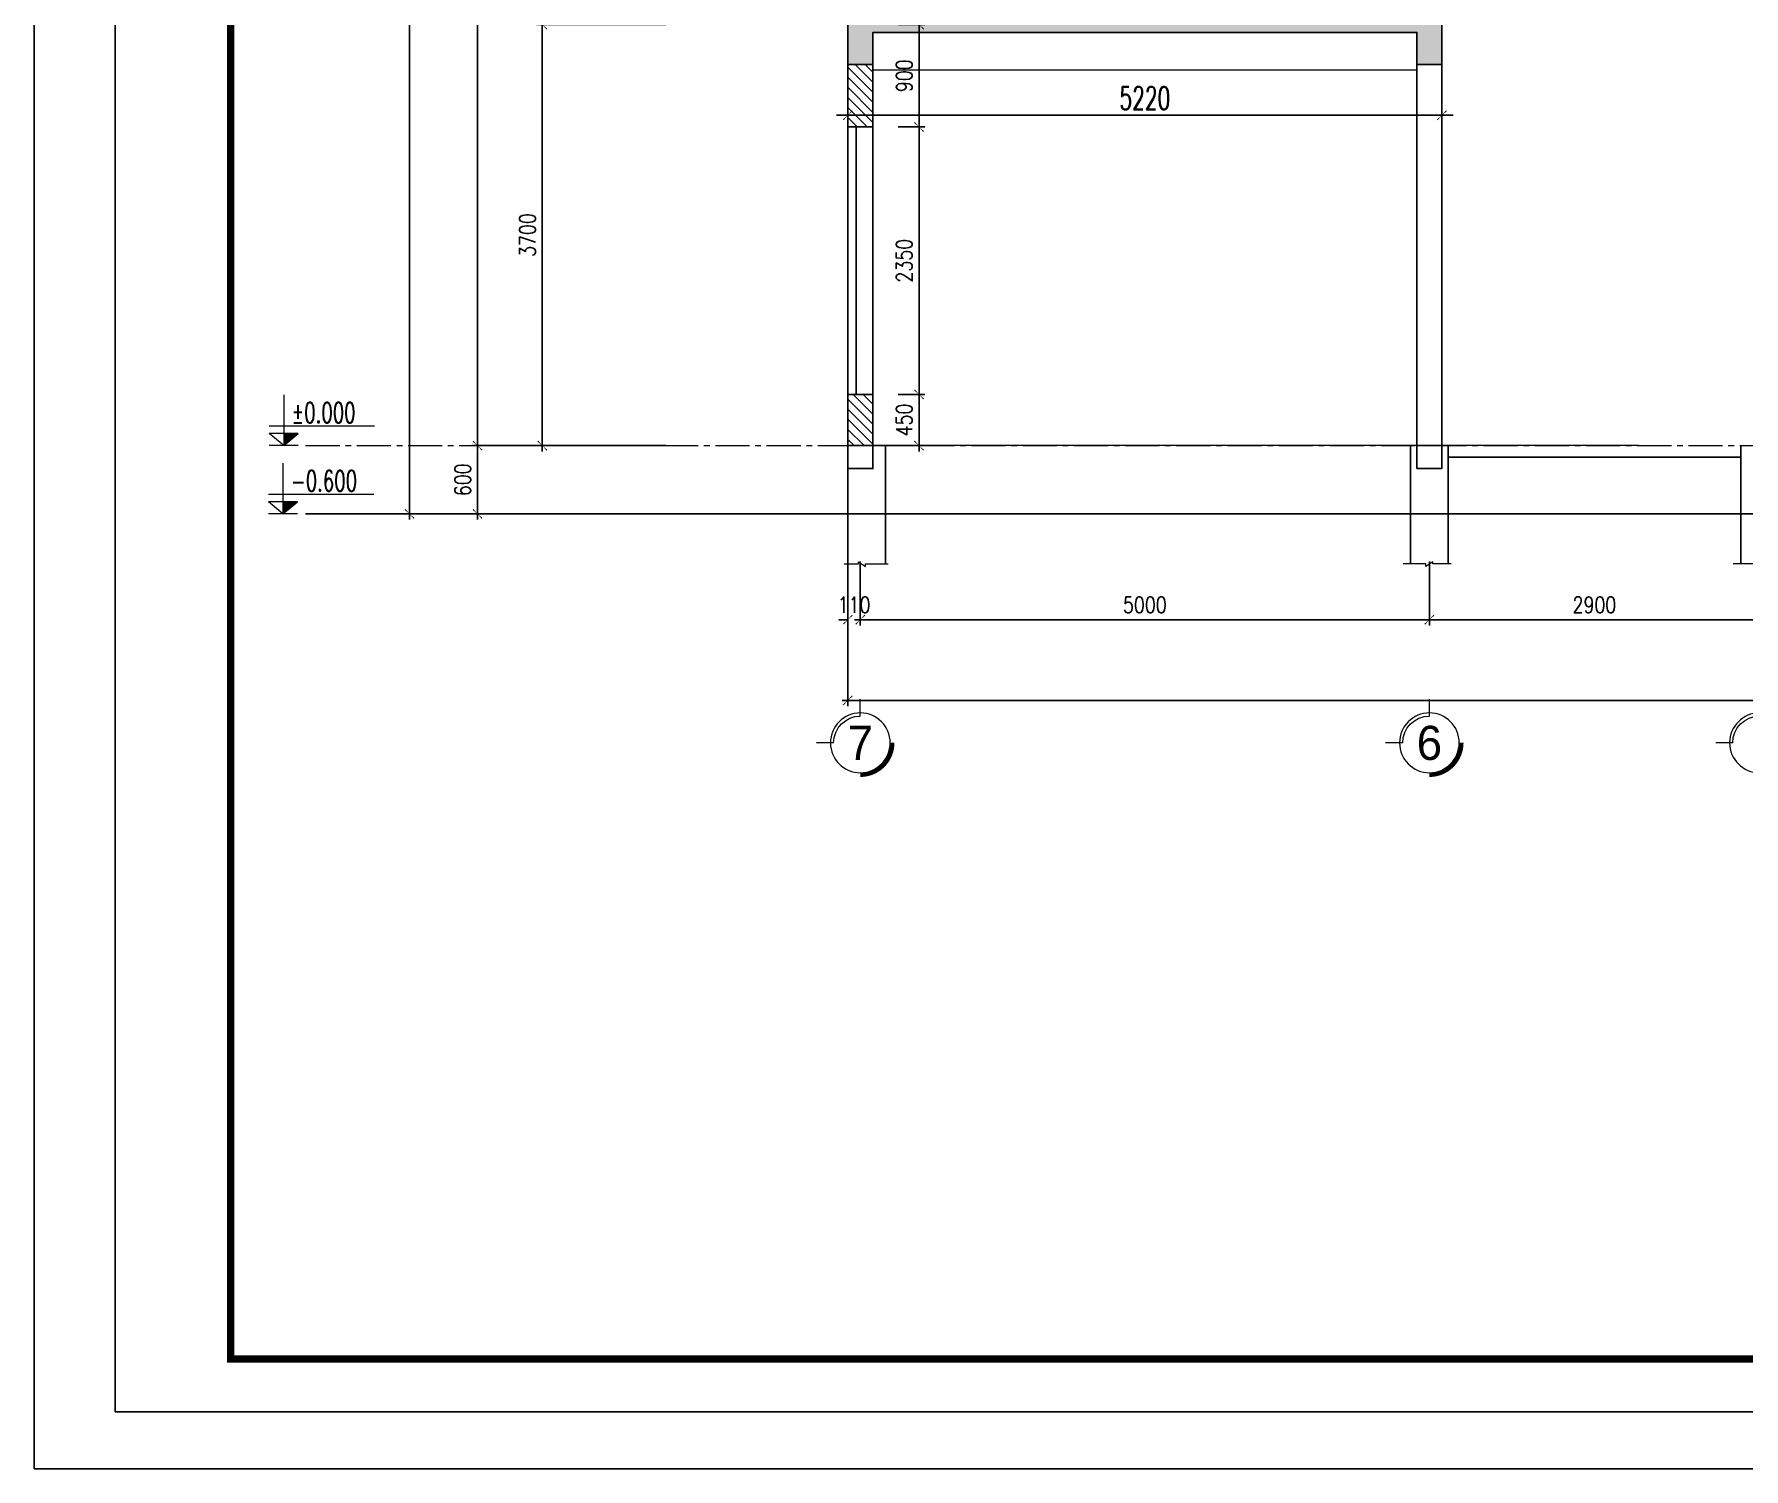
# Model space of a CAD drawing. Header units: millimetres. Extents: x -34806 to 662668, y 63228 to 99452.
# Drawn here: x 477291 to 492312, y 68042 to 80647 of the extents above; entities that cross this region are included whole.
import ezdxf
from ezdxf.enums import TextEntityAlignment as Align

# ---------------------------------------------------------------- set-up
doc = ezdxf.new("R2010")
doc.units = ezdxf.units.MM
doc.header["$LTSCALE"] = 200
doc.header["$MEASUREMENT"] = 0
doc.header["$PDMODE"] = 3
doc.header["$PDSIZE"] = 50
doc.linetypes.add('CENTER2', pattern=[1.125, 0.75, -0.125, 0.125, -0.125])
doc.layers.get('0').update_dxf_attribs({"color": 95, "linetype": 'CONTINUOUS'})
doc.layers.get('DEFPOINTS').update_dxf_attribs({"linetype": 'CONTINUOUS'})
for name, color, linetype in [('A_Walls', 1, 'CONTINUOUS'), ('COT', 2, 'CONTINUOUS'), ('DIM', 1, 'CONTINUOUS'), ('KHUNGTEN', 7, 'CONTINUOUS'), ('Net_Manh', 155, 'CONTINUOUS'), ('TEXT', 7, 'CONTINUOUS'), ('TUONG', 2, 'CONTINUOUS')]:
    doc.layers.add(name, color=color, linetype=linetype)
for name, color, linetype, lineweight in [('hacth', 251, 'CONTINUOUS', 13), ('thay', 7, 'CONTINUOUS', 18), ('tim', 254, 'CENTER2', 9)]:
    doc.layers.add(name, color=color, linetype=linetype, lineweight=lineweight)
doc.styles.add('Arial N  iso', font='VNARIALN.ttf')
doc.styles.add('dam', font='VHAVANB.ttf', dxfattribs={"width": 0.9, "height": 450})
doc.styles.add('RomanS', font='romans.shx', dxfattribs={"width": 0.8})
doc.styles.add('Scale', font='vnsimli.shx', dxfattribs={"width": 0.65, "bigfont": 'bigfont.shx'})
doc.dimstyles.new('D1', dxfattribs={"dimtxt": 140, "dimasz": 80, "dimexe": 50, "dimexo": 0, "dimgap": 60, "dimtad": 1, "dimdec": 0, "dimzin": 0, "dimdsep": 46, "dimtxsty": 'RomanS', "dimblk1": 'ARCHTICK', "dimblk2": 'ARCHTICK', "dimsah": 1, "dimcen": 100, "dimdle": 50, "dimclrt": 7, "dimadec": 0, "dimazin": 0, "dimtfac": 0.005, "dimtdec": 0, "dimtix": 1, "dimtofl": 0, "dimtmove": 2, "dimatfit": 3, "dimldrblk": 'ARCHTICK', "dimfxl": 1, "dimtvp": 0.8, "dimtolj": 1, "dimtzin": 0, "dimarcsym": 0})
doc.dimstyles.new('Scale', dxfattribs={"dimscale": 10, "dimtxt": 2, "dimasz": 0.8, "dimexe": 1, "dimexo": 0, "dimgap": 0.5, "dimtad": 1, "dimdec": 0, "dimzin": 0, "dimdsep": 46, "dimtxsty": 'Scale', "dimblk": 'ARCHTICK', "dimcen": 1, "dimdle": 1, "dimclrd": 8, "dimclre": 251, "dimclrt": 3, "dimadec": 0, "dimazin": 0, "dimtfac": 1, "dimtdec": 0, "dimtix": 1, "dimtmove": 2, "dimatfit": 3, "dimfxl": 1, "dimtolj": 1, "dimtzin": 0, "dimarcsym": 0})

# ---------------------------------------------------------------- blocks, each defined once
blk = doc.blocks.new('_ArchTick')
at = {"layer": 'DIM', "color": 150}
blk.add_lwpolyline([(0.5, 0.5, 0.133, 0, 0), (0, 0, 0, 0.133, 0), (-0.5, -0.5, 0.133, 0.133, 0)], format="xyseb", dxfattribs=at)
blk = doc.blocks.new('*D55')
at = {"layer": 'DEFPOINTS', "color": 0}
for p in [(484439, 76013), (507659, 76013), (484439, 74794)]:
    blk.add_point(p, dxfattribs=at)
at = {"layer": 'DIM', "color": 0, "lineweight": -2}
for p, q in [((484439, 76013), (484439, 74744)), ((507659, 76013), (507659, 74744)), ((507709, 74794), (484389, 74794))]:
    blk.add_line(p, q, dxfattribs=at)
at = {"layer": 'DIM', "color": 0, "lineweight": -2, "xscale": 80, "yscale": 80, "zscale": 80, "rotation": 180}
blk.add_blockref('_ArchTick', (484439, 74794), dxfattribs=at)
at = {"layer": 'DIM', "color": 0, "lineweight": -2, "xscale": 80, "yscale": 80, "zscale": 80}
blk.add_blockref('_ArchTick', (507659, 74794), dxfattribs=at)
at = {"layer": 'DIM', "color": 7, "insert": (496049, 74924), "char_height": 140, "attachment_point": 5, "style": 'RomanS'}
blk.add_mtext('\\A1;23220', dxfattribs=at)
blk = doc.blocks.new('*D56')
at = {"layer": 'DEFPOINTS', "color": 0}
for p in [(484439, 76013), (484549, 76013), (484549, 75503)]:
    blk.add_point(p, dxfattribs=at)
at = {"layer": 'DIM', "color": 0, "lineweight": -2}
for p, q in [((484439, 76013), (484439, 75453)), ((484549, 76013), (484549, 75453)), ((484439, 75503), (484359, 75503)), ((484549, 75503), (484629, 75503))]:
    blk.add_line(p, q, dxfattribs=at)
at = {"layer": 'DIM', "color": 0, "lineweight": -2, "xscale": 80, "yscale": 80, "zscale": 80}
blk.add_blockref('_ArchTick', (484439, 75503), dxfattribs=at)
at = {"layer": 'DIM', "color": 0, "lineweight": -2, "xscale": 80, "yscale": 80, "zscale": 80, "rotation": 180}
blk.add_blockref('_ArchTick', (484549, 75503), dxfattribs=at)
at = {"layer": 'DIM', "color": 7, "insert": (484494, 75633), "char_height": 140, "attachment_point": 5, "style": 'RomanS'}
blk.add_mtext('\\A1;110', dxfattribs=at)
blk = doc.blocks.new('*D57')
at = {"layer": 'DEFPOINTS', "color": 0}
for p in [(484549, 76013), (489549, 76013), (489549, 75503)]:
    blk.add_point(p, dxfattribs=at)
at = {"layer": 'DIM', "color": 0, "lineweight": -2}
for p, q in [((484549, 76013), (484549, 75453)), ((489549, 76013), (489549, 75453)), ((484499, 75503), (489599, 75503))]:
    blk.add_line(p, q, dxfattribs=at)
at = {"layer": 'DIM', "color": 0, "lineweight": -2, "xscale": 80, "yscale": 80, "zscale": 80, "rotation": 180}
blk.add_blockref('_ArchTick', (484549, 75503), dxfattribs=at)
at = {"layer": 'DIM', "color": 0, "lineweight": -2, "xscale": 80, "yscale": 80, "zscale": 80}
blk.add_blockref('_ArchTick', (489549, 75503), dxfattribs=at)
at = {"layer": 'DIM', "color": 7, "insert": (487049, 75633), "char_height": 140, "attachment_point": 5, "style": 'RomanS'}
blk.add_mtext('\\A1;5000', dxfattribs=at)
blk = doc.blocks.new('*D58')
at = {"layer": 'DEFPOINTS', "color": 0}
for p in [(489549, 76013), (492449, 76013), (492449, 75503)]:
    blk.add_point(p, dxfattribs=at)
at = {"layer": 'DIM', "color": 0, "lineweight": -2}
for p, q in [((489549, 76013), (489549, 75453)), ((492449, 76013), (492449, 75453)), ((489499, 75503), (492499, 75503))]:
    blk.add_line(p, q, dxfattribs=at)
at = {"layer": 'DIM', "color": 0, "lineweight": -2, "xscale": 80, "yscale": 80, "zscale": 80, "rotation": 180}
blk.add_blockref('_ArchTick', (489549, 75503), dxfattribs=at)
at = {"layer": 'DIM', "color": 0, "lineweight": -2, "xscale": 80, "yscale": 80, "zscale": 80}
blk.add_blockref('_ArchTick', (492449, 75503), dxfattribs=at)
at = {"layer": 'DIM', "color": 7, "insert": (490999, 75633), "char_height": 140, "attachment_point": 5, "style": 'RomanS'}
blk.add_mtext('\\A1;2900', dxfattribs=at)
blk = doc.blocks.new('tr')
at = {"layer": 'thay', "ltscale": 600}
for p, q in [((0, -200), (0, 0)), ((313, -513), (513, -513))]:
    blk.add_line(p, q, dxfattribs=at)
at = {"layer": 'thay', "color": 150, "ltscale": 600, "const_width": 50}
blk.add_lwpolyline([(-375, -513, 0.414214), (0, -888, 0.414214)], format="xyb", dxfattribs=at)
at = {"layer": 'thay', "ltscale": 600}
blk.add_circle((0, -513), 350, dxfattribs=at)
blk.add_arc((0, -513), 313, 0, 90, dxfattribs=at)
blk = doc.blocks.new('*D26')
at = {"layer": 'DEFPOINTS', "color": 0}
for p in [(481186, 77032), (482840, 77032), (482840, 76432)]:
    blk.add_point(p, dxfattribs=at)
at = {"layer": 'DIM', "color": 0, "lineweight": -2}
for p, q in [((481186, 76382), (481186, 77082)), ((482840, 77032), (481136, 77032)), ((482840, 76432), (481136, 76432))]:
    blk.add_line(p, q, dxfattribs=at)
at = {"layer": 'DIM', "color": 0, "lineweight": -2, "xscale": 80, "yscale": 80, "zscale": 80}
for p, rotation in [((481186, 77032), 90), ((481186, 76432), 270)]:
    blk.add_blockref('_ArchTick', p, dxfattribs=dict(at, rotation=rotation))
at = {"layer": 'DIM', "color": 7, "insert": (481056, 76732), "char_height": 140, "attachment_point": 5, "rotation": 90, "style": 'RomanS'}
blk.add_mtext('\\A1;600', dxfattribs=at)
blk = doc.blocks.new('*D27')
at = {"layer": 'DEFPOINTS', "color": 0}
for p in [(481755, 80732), (482840, 80732), (482840, 77032)]:
    blk.add_point(p, dxfattribs=at)
at = {"layer": 'DIM', "color": 0, "lineweight": -2}
for p, q in [((482840, 80732), (481705, 80732)), ((481755, 76982), (481755, 80782)), ((482840, 77032), (481705, 77032))]:
    blk.add_line(p, q, dxfattribs=at)
at = {"layer": 'DIM', "color": 0, "lineweight": -2, "xscale": 80, "yscale": 80, "zscale": 80}
for p, rotation in [((481755, 80732), 90), ((481755, 77032), 270)]:
    blk.add_blockref('_ArchTick', p, dxfattribs=dict(at, rotation=rotation))
at = {"layer": 'DIM', "color": 7, "insert": (481625, 78882), "char_height": 140, "attachment_point": 5, "rotation": 90, "style": 'RomanS'}
blk.add_mtext('\\A1;3700', dxfattribs=at)
blk = doc.blocks.new('cao do')
at = {"layer": 'thay'}
for p, q in [((0, 445), (0, 0)), ((798, 170), (-128, 170)), ((0, 0), (-128, 106)), ((128, 106), (-128, 106)), ((0, 0), (128, 106))]:
    blk.add_line(p, q, dxfattribs=at)
at = {"layer": 'thay', "ltscale": 600}
blk.add_line((128, 0), (-128, 0), dxfattribs=at)
at = {"layer": 'thay', "color": 150, "ltscale": 600}
blk.add_solid([(0, 0), (0, 106), (128, 106)], dxfattribs=at)
at = {"layer": 'TEXT', "style": 'Arial N  iso'}
blk.add_attdef('%%P0.000', text='', height=200, dxfattribs=at).set_placement((70, 290), align=Align.MIDDLE_LEFT)
blk = doc.blocks.new('*D34')
at = {"layer": 'DEFPOINTS', "color": 0}
for p in [(482840, 89437), (480589, 76432), (482840, 76432)]:
    blk.add_point(p, dxfattribs=at)
at = {"layer": 'DIM', "color": 0, "lineweight": -2}
for p, q in [((482840, 89437), (480539, 89437)), ((480589, 89487), (480589, 76382)), ((482840, 76432), (480539, 76432))]:
    blk.add_line(p, q, dxfattribs=at)
at = {"layer": 'DIM', "color": 0, "lineweight": -2, "xscale": 80, "yscale": 80, "zscale": 80}
for p, rotation in [((480589, 89437), 90), ((480589, 76432), 270)]:
    blk.add_blockref('_ArchTick', p, dxfattribs=dict(at, rotation=rotation))
at = {"layer": 'DIM', "color": 7, "insert": (480459, 82935), "char_height": 140, "attachment_point": 5, "rotation": 90, "style": 'RomanS'}
blk.add_mtext('\\A1;13005', dxfattribs=at)
blk = doc.blocks.new('*D37')
at = {"layer": 'DEFPOINTS', "color": 0}
for p in [(482840, 87832), (481186, 77032), (482840, 77032)]:
    blk.add_point(p, dxfattribs=at)
at = {"layer": 'DIM', "color": 0, "lineweight": -2}
for p, q in [((481186, 87882), (481186, 76982)), ((482840, 87832), (481136, 87832)), ((482840, 77032), (481136, 77032))]:
    blk.add_line(p, q, dxfattribs=at)
at = {"layer": 'DIM', "color": 0, "lineweight": -2, "xscale": 80, "yscale": 80, "zscale": 80}
for p, rotation in [((481186, 87832), 90), ((481186, 77032), 270)]:
    blk.add_blockref('_ArchTick', p, dxfattribs=dict(at, rotation=rotation))
at = {"layer": 'DIM', "color": 7, "insert": (481056, 82432), "char_height": 140, "attachment_point": 5, "rotation": 90, "style": 'RomanS'}
blk.add_mtext('\\A1;10800', dxfattribs=at)
blk = doc.blocks.new('*D40')
at = {"layer": 'DEFPOINTS', "color": 0}
for p in [(484882, 77482), (484882, 77032), (485065, 77032)]:
    blk.add_point(p, dxfattribs=at)
at = {"layer": 'DIM', "color": 0, "lineweight": -2}
for p, q in [((485065, 77532), (485065, 76982)), ((484882, 77482), (485115, 77482)), ((484882, 77032), (485115, 77032))]:
    blk.add_line(p, q, dxfattribs=at)
at = {"layer": 'DIM', "color": 0, "lineweight": -2, "xscale": 80, "yscale": 80, "zscale": 80}
for p, rotation in [((485065, 77482), 90), ((485065, 77032), 270)]:
    blk.add_blockref('_ArchTick', p, dxfattribs=dict(at, rotation=rotation))
at = {"layer": 'DIM', "color": 7, "insert": (484935, 77257), "char_height": 140, "attachment_point": 5, "rotation": 90, "style": 'RomanS'}
blk.add_mtext('\\A1;450', dxfattribs=at)
blk = doc.blocks.new('*D41')
at = {"layer": 'DEFPOINTS', "color": 0}
for p in [(484882, 79832), (485065, 79832), (484882, 77482)]:
    blk.add_point(p, dxfattribs=at)
at = {"layer": 'DIM', "color": 0, "lineweight": -2}
for p, q in [((484882, 79832), (485115, 79832)), ((485065, 77432), (485065, 79882)), ((484882, 77482), (485115, 77482))]:
    blk.add_line(p, q, dxfattribs=at)
at = {"layer": 'DIM', "color": 0, "lineweight": -2, "xscale": 80, "yscale": 80, "zscale": 80}
for p, rotation in [((485065, 79832), 90), ((485065, 77482), 270)]:
    blk.add_blockref('_ArchTick', p, dxfattribs=dict(at, rotation=rotation))
at = {"layer": 'DIM', "color": 7, "insert": (484935, 78657), "char_height": 140, "attachment_point": 5, "rotation": 90, "style": 'RomanS'}
blk.add_mtext('\\A1;2350', dxfattribs=at)
blk = doc.blocks.new('*D42')
at = {"layer": 'DEFPOINTS', "color": 0}
for p in [(484882, 80732), (485065, 80732), (484882, 79832)]:
    blk.add_point(p, dxfattribs=at)
at = {"layer": 'DIM', "color": 0, "lineweight": -2}
for p, q in [((484882, 80732), (485115, 80732)), ((485065, 79782), (485065, 80782)), ((484882, 79832), (485115, 79832))]:
    blk.add_line(p, q, dxfattribs=at)
at = {"layer": 'DIM', "color": 0, "lineweight": -2, "xscale": 80, "yscale": 80, "zscale": 80}
for p, rotation in [((485065, 80732), 90), ((485065, 79832), 270)]:
    blk.add_blockref('_ArchTick', p, dxfattribs=dict(at, rotation=rotation))
at = {"layer": 'DIM', "color": 7, "insert": (484935, 80282), "char_height": 140, "attachment_point": 5, "rotation": 90, "style": 'RomanS'}
blk.add_mtext('\\A1;900', dxfattribs=at)
blk = doc.blocks.new('khung')
at = {"layer": 'DEFPOINTS', "color": 8}
blk.add_lwpolyline([(0, 0), (31503, 0), (31503, 22275), (0, 22275)], close=True, dxfattribs=at)
at = {"layer": 'KHUNGTEN', "color": 4, "const_width": 54.3}
blk.add_lwpolyline([(848, 388), (31117, 388), (31117, 21887), (848, 21887)], close=True, dxfattribs=at)
blk = doc.blocks.new('*D23')
at = {"layer": 'DEFPOINTS', "color": 0}
for p in [(484439, 80261), (489659, 80261), (489659, 79935)]:
    blk.add_point(p, dxfattribs=at)
at = {"layer": 'thay', "color": 251, "lineweight": -2}
for p, q in [((484439, 80261), (484439, 79835)), ((489659, 80261), (489659, 79835))]:
    blk.add_line(p, q, dxfattribs=at)
at = {"layer": 'thay', "color": 8, "lineweight": -2}
blk.add_line((484339, 79935), (489759, 79935), dxfattribs=at)
at = {"layer": 'thay', "color": 8, "lineweight": -2, "xscale": 80, "yscale": 80, "zscale": 80, "rotation": 180}
blk.add_blockref('_ArchTick', (484439, 79935), dxfattribs=at)
at = {"layer": 'thay', "color": 8, "lineweight": -2, "xscale": 80, "yscale": 80, "zscale": 80}
blk.add_blockref('_ArchTick', (489659, 79935), dxfattribs=at)
at = {"layer": 'thay', "color": 3, "insert": (487049, 80085), "char_height": 200, "attachment_point": 5, "style": 'Scale'}
blk.add_mtext('\\A1;5220', dxfattribs=at)

msp = doc.modelspace()

# ---------------------------------------------------------------- hatches: boundary and pattern name
at = {"layer": 'Net_Manh'}
h = msp.add_hatch(dxfattribs=at)
h.set_pattern_fill('BT-01', color=256, scale=20, style=0, pattern_type=2)
h.set_pattern_definition([(50, (66003.4, -283399.69), (143.452037, -12.550427), [15, -165]), (355, (66003.4, -283399.69), (-27.750267, 150.438427), [12, -132]), (100.4514, (66015.36, -283400.73), (115.701876, 137.88791), [12.748038, -140.228422]), (46.1842, (66003.4, -283359.69), (213.44821, -33.103803), [22.5, -247.5]), (96.6356, (66021.2, -283362.45), (186.93254, 194.823574), [19.12206, -210.3426]), (351.1842, (66003.4, -283359.69), (186.93239, 194.82372), [18, -198]), (21, (66023.4, -283369.69), (119.38141, -80.523778), [15, -165]), (326, (66023.4, -283369.69), (48.663066, 145.03001), [12, -132]), (71.4514, (66033.35, -283376.4), (168.044526, 64.5061), [12.748038, -140.228422]), (37.5, (66003.405, -283399.69), (2.431971, 66.578771), [0, -130.4, 0, -134, 0, -132.5]), (7.5, (66003.405, -283399.69), (52.6139075, 78.882342), [0, -76.4, 0, -127.4, 0, -50.5]), (327.5, (65958.805, -283399.69), (106.764487, -4.5109743), [0, -50, 0, -156, 0, -207]), (317.5, (65938.8, -283399.69), (116.637234, 20.020996), [0, -65, 0, -103.6, 0, -147]), (45, (66003.405, -283399.69), (-60.104076, 60.104076), []), (45, (66003.405, -283375.19), (-60.104076, 60.104076), [])])
h.paths.add_polyline_path([(489659.1, 80782.2), (484439.1, 80782.2), (484439.1, 80382.2), (484659.1, 80382.2), (484659.1, 80662.2), (487634.1, 80662.2), (487854.1, 80662.2), (489439.1, 80662.2), (489439.1, 80382.2), (489659.1, 80382.2)])
h = msp.add_hatch(dxfattribs=at)
h.set_pattern_fill('ANSI31', color=256, scale=500, style=0)
h.set_pattern_definition([(135, (980869.76, -284905.216), (44.194174, 44.194174), [])])
h.paths.add_polyline_path([(484659.1, 79832.4), (484439.1, 79832.4), (484439.1, 80382.2), (484659.1, 80382.2)])
h.paths.add_polyline_path([(484439.1, 77482.2), (484659.1, 77482.2), (484659.1, 77032.2), (484439.1, 77032.2)])

# ---------------------------------------------------------------- linework, layer by layer
for p, q in [((484439.1, 79832.4), (484439.1, 77482.2)), ((484511.8, 77482.2), (484511.8, 79832.4)), ((484659.1, 77482.2), (484659.1, 79832.4))]:
    msp.add_line(p, q)
msp.add_lwpolyline([(477290.5, 95743.3), (516053.6, 95743.3), (516053.6, 68042.1), (477290.5, 68042.1)], close=True)
at = {"layer": 'A_Walls'}
msp.add_line((484769.1, 76432.2), (489329.1, 76432.2), dxfattribs=at)
at = {"layer": 'COT'}
msp.add_line((479675.5, 76432.2), (511113.5, 76432.2), dxfattribs=at)
at = {"layer": 'thay'}
for p, q in [((491390, 77032.2), (484439.1, 77032.2)), ((483181.4, 76432.2), (482423.4, 76432.2))]:
    msp.add_line(p, q, dxfattribs=at)
for points in [[(484439.1, 81432.2), (484439.1, 79832.4)], [(489439.1, 77032.2), (489439.1, 80332.2), (489149.1, 80332.2), (486149.1, 80332.2), (484659.1, 80332.2), (484659.1, 77032.2)], [(484439.1, 77482.2), (484439.1, 76332.2)], [(484659.1, 77482.2), (484659.1, 76826.7)], [(484406.2, 75993.2), (484532.3, 75993.2), (484532.3, 76011.9), (484593.4, 75971.2), (484593.4, 75993.5), (484794.3, 75993.5)], [(489740, 75993.2), (489579.6, 75993.2), (489579.6, 76011.9), (489518.5, 75971.2), (489518.5, 75993.5), (489317.6, 75993.5)], [(492640, 75993.2), (492479.6, 75993.2), (492479.6, 76011.9), (492418.5, 75971.2), (492418.5, 75993.5), (492217.6, 75993.5)]]:
    msp.add_lwpolyline(points, dxfattribs=at)
at = {"layer": 'tim', "linetype": 'CENTER2', "ltscale": 2}
msp.add_line((479675.5, 77032.2), (511113.5, 77032.2), dxfattribs=at)
at = {"layer": 'TUONG'}
for p, q in [((484439.1, 80782.2), (484439.1, 79832.4)), ((489659.1, 77032.2), (489659.1, 80782.2)), ((484659.1, 80612.2), (484659.1, 79832.4)), ((489439.1, 77032.2), (489439.1, 80382.2)), ((484439.1, 79832.4), (484659.1, 79832.4)), ((484439.1, 77482.2), (484439.1, 77032.2)), ((484439.1, 77482.2), (484659.1, 77482.2)), ((484659.1, 77482.2), (484659.1, 77032.2)), ((484439.1, 77032.2), (484439.1, 75993.2)), ((484769.1, 77032.2), (484769.1, 75993.2)), ((489384.1, 77032.2), (489384.1, 75993.2)), ((489714.1, 77032.2), (489714.1, 75993.2)), ((489714.1, 76932.2), (492284.1, 76932.2)), ((492284.1, 77032.2), (492284.1, 75993.2)), ((484769.1, 76432.2), (489329.1, 76432.2)), ((489714.1, 76432.2), (492284.1, 76432.2))]:
    msp.add_line(p, q, dxfattribs=at)
msp.add_lwpolyline([(489659.1, 80644.8), (489659.1, 80382.2), (489439.1, 80382.2), (489439.1, 80662.2), (487854.1, 80662.2), (487854.1, 80662.2), (487634.1, 80662.2), (487634.1, 80662.2), (484659.1, 80662.2), (484659.1, 80382.2), (484439.1, 80382.2), (484439.1, 80782.2)], dxfattribs=at)
for points in [[(484659.1, 77032.2), (484439.1, 77032.2), (484439.1, 76832.2), (484659.1, 76832.2)], [(489439.1, 77032.2), (489659.1, 77032.2), (489659.1, 76832.2), (489439.1, 76832.2)]]:
    msp.add_lwpolyline(points, close=True, dxfattribs=at)

# ---------------------------------------------------------------- block references
at = {"layer": 'DIM', "linetype": 'Continuous'}
ref = msp.add_blockref('cao do', (479483.2, 77032.2), dxfattribs=at)
ref.add_attrib('%%P0.000', '%%p0.000', dxfattribs={"layer": 'TEXT', "height": 180, "style": 'Scale', "width": 0.65}).set_placement((479552.7, 77322.2), align=Align.MIDDLE_LEFT)
ref = msp.add_blockref('cao do', (479476.5, 76432.2), dxfattribs=at)
ref.add_attrib('%%P0.000', '-0.600', dxfattribs={"layer": 'TEXT', "height": 180, "style": 'Scale', "width": 0.65}).set_placement((479546, 76722.2), align=Align.MIDDLE_LEFT)
at = {"layer": 'DIM', "xscale": -0.75, "yscale": 0.75, "zscale": 0.75}
for p in [(484549.1, 74805.6), (489549.1, 74805.6), (492449.1, 74805.6)]:
    msp.add_blockref('tr', p, dxfattribs=at)
at = {"layer": 'hacth', "xscale": 1.198705302042072, "yscale": 1.198705363407498, "zscale": 1.198705370056713}
msp.add_blockref('khung', (478001.4, 68542.1), dxfattribs=at)

# ---------------------------------------------------------------- texts
at = {"layer": 'TEXT', "linetype": 'Continuous', "style": 'dam'}
for s, p in [('7', (484549.1, 74420.7)), ('6', (489549.1, 74420.7))]:
    msp.add_text(s, height=300, dxfattribs=at).set_placement(p, align=Align.MIDDLE)

# ---------------------------------------------------------------- dimensions: what is measured, and where the dimension line sits
at = {"layer": 'DIM'}
for base, p1, p2, angle, picture, middle in [((480589.5, 76432.2), (482840.4, 89437.2), (482840.4, 76432.2), 90, '*D34', (480459.5, 82934.7)), ((481186.1, 77032.2), (482840.4, 87832.1), (482840.4, 77032.2), 90, '*D37', (481056.1, 82432.1)), ((481755.4, 80732.2), (482840.4, 77032.2), (482840.4, 80732.2), 90, '*D27', (481625.4, 78882.2)), ((485065.3, 80732.2), (484881.9, 79832.4), (484881.9, 80732.2), 90, '*D42', (484935.3, 80282.3)), ((485065.3, 79832.4), (484881.8, 77482.2), (484881.8, 79832.4), 90, '*D41', (484935.3, 78657.3)), ((485065.3, 77032.2), (484881.8, 77482.2), (484881.8, 77032.2), 90, '*D40', (484935.3, 77257.2)), ((481186.1, 77032.2), (482840.4, 76432.2), (482840.4, 77032.2), 90, '*D26', (481056.1, 76732.2)), ((484549.1, 75503.4), (484439.1, 76013.2), (484549.1, 76013.2), 180, '*D56', (484494.1, 75633.4)), ((484439.1, 74794.3), (507659.1, 76013.2), (484439.1, 76013.2), 180, '*D55', (496049.1, 74924.3)), ((489549.1, 75503.4), (484549.1, 76013.2), (489549.1, 76013.2), 180, '*D57', (487049.1, 75633.4)), ((492449.1, 75503.4), (489549.1, 76013.2), (492449.1, 76013.2), 180, '*D58', (490999.1, 75633.4))]:
    dim = msp.add_linear_dim(base=base, p1=p1, p2=p2, angle=angle, dimstyle='D1', dxfattribs=at)
    dim.commit()
    dim.dimension.update_dxf_attribs({"geometry": picture, "text_midpoint": middle})
at = {"layer": 'thay'}
dim = msp.add_linear_dim(base=(489659.1, 79934.8), p1=(484439.1, 80260.6), p2=(489659.1, 80260.6), dimstyle='Scale', override={"dimscale": 100, "dimfxl": 110}, dxfattribs=at)
dim.commit()
dim.dimension.update_dxf_attribs({"geometry": '*D23', "text_midpoint": (487049.1, 80084.8)})

doc.saveas('drawing.dxf')
